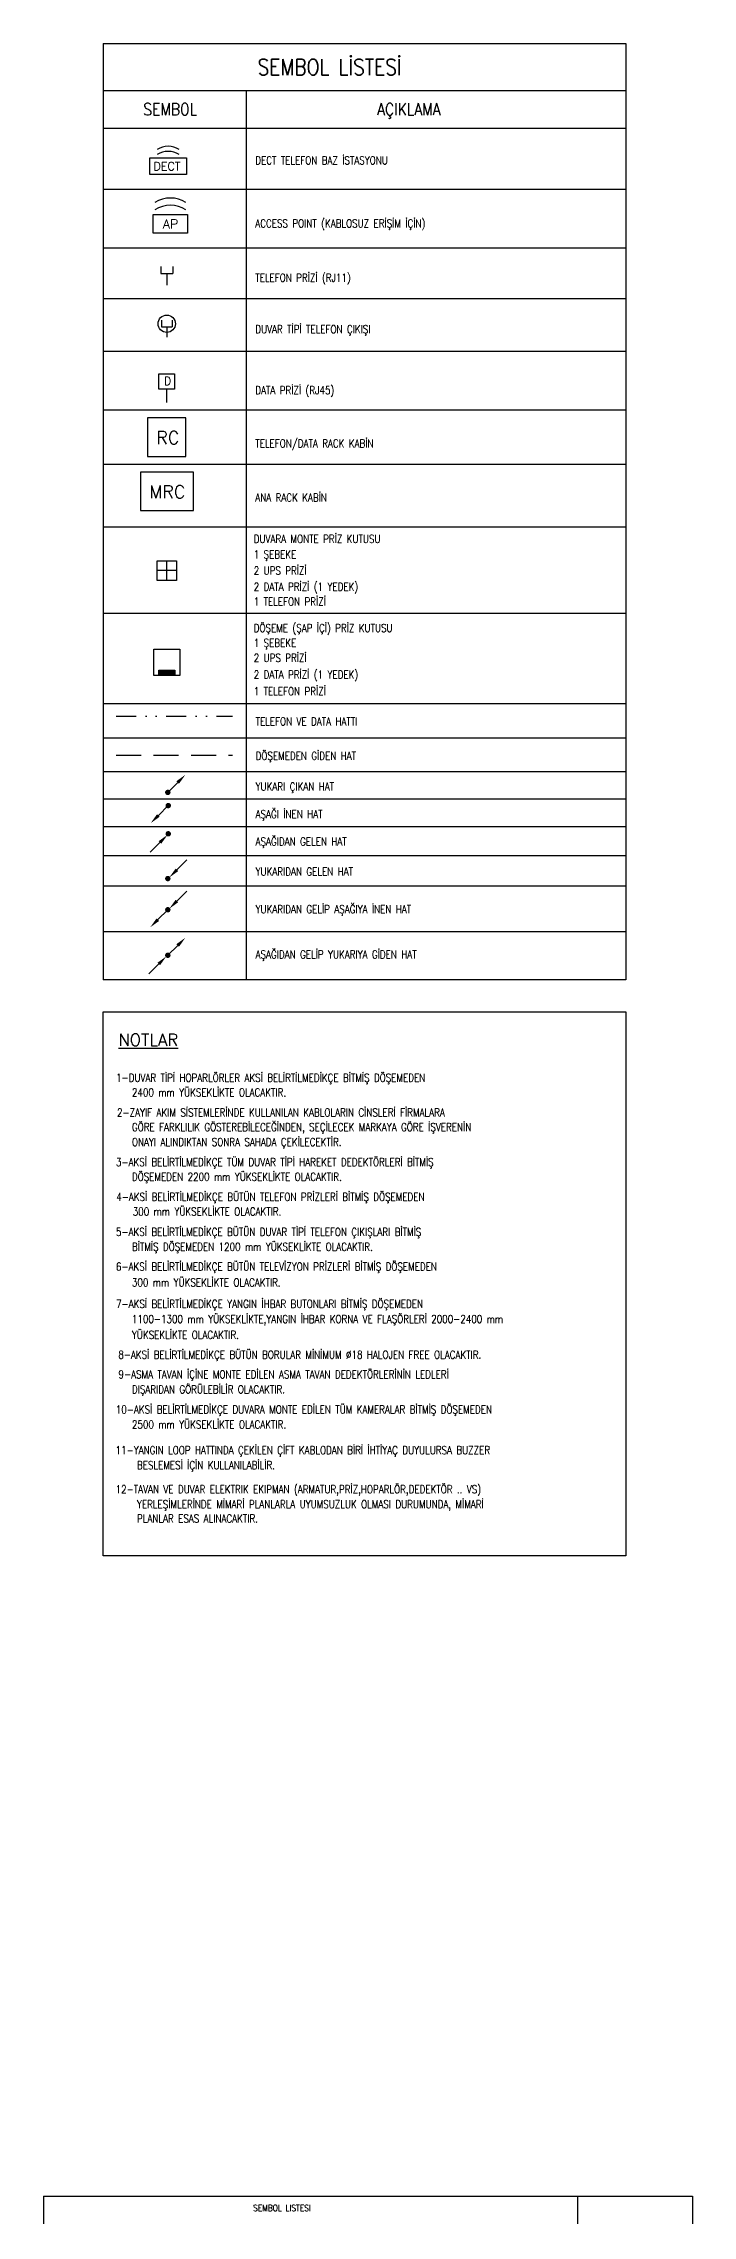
# Model space of a CAD drawing. Extents: x -1073 to 35213, y -1180 to 6950.
# Drawn here: x -1073 to -261, y 4235 to 6950 of the extents above; entities that cross this region are included whole.
import ezdxf
from ezdxf.enums import TextEntityAlignment as Align

# ---------------------------------------------------------------- set-up
doc = ezdxf.new("R2010")
doc.units = 0
doc.header["$LTSCALE"] = 25
doc.linetypes.add('DIVIDE2', pattern=[0.625, 0.25, -0.125, 0, -0.125, 0, -0.125])
doc.linetypes.add('HIDDEN', pattern=[0.375, 0.25, -0.125])
for name, color, linetype, lineweight in [('E-ACCESS POINT (KABLOSUZ ERİŞİM İÇİN)', 7, 'Continuous', 30), ('E-ANA RACK KABİN', 7, 'Continuous', 30), ('E-AŞAĞI İNEN HAT', 7, 'Continuous', 30), ('E-AŞAĞIDAN GELEN HAT', 7, 'Continuous', 30), ('E-AŞAĞIDAN GELİP YUKARIYA GİDEN HAT', 7, 'Continuous', 30), ('E-DATA PRİZİ (RJ45)', 7, 'Continuous', 30), ('E-DECT TELEFON BAZ İSTASYONU', 7, 'Continuous', 30), ('E-DUVAR TİPİ TELEFON ÇIKIŞI', 7, 'Continuous', 30), ('E-DUVARA MONTE PRİZ KUTUSU', 7, 'Continuous', 30), ('E-DÖŞEME (ŞAP İÇİ) PRİZ KUTUSU', 7, 'Continuous', 30), ('E-KABLO', 7, 'Continuous', 30), ('E-TELEFON  DATA RACK KABİN', 7, 'Continuous', 30), ('E-TELEFON PRİZİ (RJ11)', 7, 'Continuous', 30), ('E-YAZI', 7, 'Continuous', 30), ('E-YUKARI ÇIKAN HAT', 7, 'Continuous', 30), ('E-YUKARIDAN GELEN HAT', 7, 'Continuous', 30), ('E-YUKARIDAN GELİP AŞAĞIYA İNEN HAT', 7, 'Continuous', 30)]:
    doc.layers.add(name, color=color, linetype=linetype, lineweight=lineweight)
doc.styles.add('E-YAZI', font='txttw.shx')

# ---------------------------------------------------------------- blocks, each defined once
blk = doc.blocks.new('*U604')
at = {"layer": 'E-DECT TELEFON BAZ İSTASYONU', "color": 4}
blk.add_lwpolyline([(-2.86, 0), (-2.86, 2.59), (2.86, 2.59), (2.86, 0)], close=True, dxfattribs=at)
at = {"layer": 'E-DECT TELEFON BAZ İSTASYONU', "color": 3}
for centre in [(0, 1.24), (0, 0.44)]:
    blk.add_arc(centre, 3.19, 57.1828, 122.8172, dxfattribs=at)
at = {"layer": 'E-DECT TELEFON BAZ İSTASYONU', "color": 3, "style": 'E-YAZI'}
blk.add_text('DECT', height=1.28, dxfattribs=at).set_placement((-2.3, 0.66))
blk = doc.blocks.new('*U605')
at = {"layer": 'E-ACCESS POINT (KABLOSUZ ERİŞİM İÇİN)', "color": 4}
blk.add_lwpolyline([(-2.39, 3.24), (2.39, 3.24), (2.39, 0.65), (-2.39, 0.65)], close=True, dxfattribs=at)
at = {"layer": 'E-ACCESS POINT (KABLOSUZ ERİŞİM İÇİN)', "color": 3}
for centre in [(0, 1.56), (0, 0.55)]:
    blk.add_arc(centre, 3.99, 57.1828, 122.8172, dxfattribs=at)
at = {"layer": 'E-ACCESS POINT (KABLOSUZ ERİŞİM İÇİN)', "color": 3, "style": 'E-YAZI'}
blk.add_text('AP', height=1.28, dxfattribs=at).set_placement((-1.05, 1.31))
blk = doc.blocks.new('100_TELEFON PRİZİ (RJ11)')
at = {"layer": 'E-TELEFON PRİZİ (RJ11)', "color": 4}
for p, q in [((-1.23, 3.87), (-1.23, 2.4)), ((-1.23, 2.4), (1.23, 2.4)), ((0, 2.4), (0, 0)), ((1.23, 3.87), (1.23, 2.4))]:
    blk.add_line(p, q, dxfattribs=at)
blk = doc.blocks.new('100_DUVAR TİPİ TELEFON ÇIKIŞI1')
at = {"layer": 'E-DUVAR TİPİ TELEFON ÇIKIŞI', "color": 4}
for p, q in [((-1.23, 3.87), (-1.23, 2.4)), ((-1.23, 2.4), (1.23, 2.4)), ((0, 2.4), (0, 0)), ((1.23, 3.87), (1.23, 2.4))]:
    blk.add_line(p, q, dxfattribs=at)
at = {"layer": 'E-DUVAR TİPİ TELEFON ÇIKIŞI', "color": 3}
blk.add_circle((0, 3.07), 2.01, dxfattribs=at)
blk = doc.blocks.new('100_TELEFON DATA RACK KABİN')
at = {"layer": 'E-TELEFON  DATA RACK KABİN', "color": 4}
blk.add_lwpolyline([(2.4, 0), (2.4, 4.8), (-2.4, 4.8), (-2.4, 0)], close=True, dxfattribs=at)
at = {"layer": 'E-TELEFON  DATA RACK KABİN', "color": 3, "style": 'E-YAZI'}
blk.add_text('RC', height=1.6, dxfattribs=at).set_placement((-1.31, 1.54))
blk = doc.blocks.new('10_ANA RACK KABİN')
at = {"layer": 'E-ANA RACK KABİN', "color": 4}
blk.add_lwpolyline([(3.31, 0), (3.31, 4.8), (-3.31, 4.8), (-3.31, 0)], close=True, dxfattribs=at)
at = {"layer": 'E-ANA RACK KABİN', "color": 3, "style": 'E-YAZI'}
blk.add_text('MRC', height=1.6, dxfattribs=at).set_placement((-2.22, 1.54))
blk = doc.blocks.new('*U603')
at = {"layer": 'E-DATA PRİZİ (RJ45)', "color": 4}
blk.add_line((0, 0), (0, 2.1), dxfattribs=at)
blk.add_lwpolyline([(-1.23, 4.48), (1.23, 4.48), (1.23, 2.1), (-1.23, 2.1)], close=True, dxfattribs=at)
at = {"layer": 'E-DATA PRİZİ (RJ45)', "color": 3, "style": 'E-YAZI'}
blk.add_text('D', height=1.28, dxfattribs=at).set_placement((-0.44, 2.73))
blk = doc.blocks.new('10_DÖŞEME (ŞAP İÇİ) PRİZ KUTUSU')
at = {"layer": 'E-DÖŞEME (ŞAP İÇİ) PRİZ KUTUSU'}
blk.add_hatch(color=5, dxfattribs=at).paths.add_polyline_path([(0.73, 0.22), (0.73, 0.71), (-0.73, 0.71), (-0.73, 0.22)])
at = {"layer": 'E-DÖŞEME (ŞAP İÇİ) PRİZ KUTUSU', "color": 5}
for points in [[(1.22, 2.66), (1.22, 0.22), (-1.22, 0.22), (-1.22, 2.66)], [(0.73, 0.71), (0.73, 0.22), (-0.73, 0.22), (-0.73, 0.71)]]:
    blk.add_lwpolyline(points, close=True, dxfattribs=at)
blk = doc.blocks.new('10_DUVARA MONTE PRİZ KUTUSU')
at = {"layer": 'E-DUVARA MONTE PRİZ KUTUSU', "color": 4}
for p, q in [((24.5, 0), (-24.5, 0)), ((0, 24.5), (0, -24.5))]:
    blk.add_line(p, q, dxfattribs=at)
blk.add_lwpolyline([(-24.5, -24.5), (24.5, -24.5), (24.5, 24.5), (-24.5, 24.5)], close=True, dxfattribs=at)
blk = doc.blocks.new('100_YUKARI ÇIKAN HAT')
at = {"layer": 'E-YUKARI ÇIKAN HAT', "color": 3, "linetype": 'Continuous'}
blk.add_line((2.47, 2.47), (0, 0), dxfattribs=at)
at = {"layer": 'E-YUKARI ÇIKAN HAT', "color": 4, "linetype": 'Continuous', "const_width": 0.675}
blk.add_lwpolyline([(-0.34, 0, 1), (0.34, 0, 1)], format="xyb", close=True, dxfattribs=at)
at = {"layer": 'E-YUKARI ÇIKAN HAT', "color": 3, "linetype": 'Continuous'}
blk.add_solid([(2.15, 2.79), (2.79, 2.15), (4.38, 4.38)], dxfattribs=at)
blk = doc.blocks.new('100_AŞAĞI İNEN HAT')
at = {"layer": 'E-AŞAĞI İNEN HAT', "color": 3, "linetype": 'Continuous'}
blk.add_line((-2.47, -2.47), (0, 0), dxfattribs=at)
at = {"layer": 'E-AŞAĞI İNEN HAT', "color": 4, "linetype": 'Continuous', "const_width": 0.675}
blk.add_lwpolyline([(-0.34, 0, 1), (0.34, 0, 1)], format="xyb", close=True, dxfattribs=at)
at = {"layer": 'E-AŞAĞI İNEN HAT', "color": 3, "linetype": 'Continuous'}
blk.add_solid([(-2.15, -2.79), (-2.79, -2.15), (-4.38, -4.38)], dxfattribs=at)
blk = doc.blocks.new('100_AŞAĞIDAN GELEN HAT')
at = {"layer": 'E-AŞAĞIDAN GELEN HAT', "color": 3, "linetype": 'Continuous'}
blk.add_line((-2.07, -2.17), (-4.55, -4.64), dxfattribs=at)
at = {"layer": 'E-AŞAĞIDAN GELEN HAT', "color": 4, "linetype": 'Continuous', "const_width": 0.675}
blk.add_lwpolyline([(-0.34, 0, 1), (0.34, 0, 1)], format="xyb", close=True, dxfattribs=at)
at = {"layer": 'E-AŞAĞIDAN GELEN HAT', "color": 3, "linetype": 'Continuous'}
blk.add_solid([(-2.39, -1.85), (-1.76, -2.49), (-0.16, -0.26)], dxfattribs=at)
blk = doc.blocks.new('100_YUKARIDAN GELEN HAT')
at = {"layer": 'E-YUKARIDAN GELEN HAT', "color": 3, "linetype": 'Continuous'}
blk.add_line((2.28, 2.17), (4.75, 4.65), dxfattribs=at)
at = {"layer": 'E-YUKARIDAN GELEN HAT', "color": 4, "linetype": 'Continuous', "const_width": 0.675}
blk.add_lwpolyline([(-0.34, 0, 1), (0.34, 0, 1)], format="xyb", close=True, dxfattribs=at)
at = {"layer": 'E-YUKARIDAN GELEN HAT', "color": 3, "linetype": 'Continuous'}
blk.add_solid([(2.59, 1.86), (1.96, 2.49), (0.37, 0.27)], dxfattribs=at)
blk = doc.blocks.new('100_YUKARIDAN GELİP AŞAĞIYA İNEN HAT')
at = {"layer": 'E-YUKARIDAN GELİP AŞAĞIYA İNEN HAT', "color": 3, "linetype": 'Continuous'}
for p, q in [((2.28, 2.17), (4.75, 4.65)), ((-2.47, -2.47), (0, 0))]:
    blk.add_line(p, q, dxfattribs=at)
at = {"layer": 'E-YUKARIDAN GELİP AŞAĞIYA İNEN HAT', "color": 4, "linetype": 'Continuous', "const_width": 0.675}
blk.add_lwpolyline([(-0.34, 0, 1), (0.34, 0, 1)], format="xyb", close=True, dxfattribs=at)
at = {"layer": 'E-YUKARIDAN GELİP AŞAĞIYA İNEN HAT', "color": 3, "linetype": 'Continuous'}
for points in [[(2.59, 1.86), (1.96, 2.49), (0.37, 0.27)], [(-2.15, -2.79), (-2.79, -2.15), (-4.38, -4.38)]]:
    blk.add_solid(points, dxfattribs=at)
blk = doc.blocks.new('100_AŞAĞIDAN GELİP YUKARIYA GİDEN HAT')
at = {"layer": 'E-AŞAĞIDAN GELİP YUKARIYA GİDEN HAT', "color": 3, "linetype": 'Continuous'}
for p, q in [((2.47, 2.47), (0, 0)), ((-2.28, -2.17), (-4.75, -4.65))]:
    blk.add_line(p, q, dxfattribs=at)
at = {"layer": 'E-AŞAĞIDAN GELİP YUKARIYA GİDEN HAT', "color": 4, "linetype": 'Continuous', "const_width": 0.675}
blk.add_lwpolyline([(0.34, 0, 1), (-0.34, 0, 1)], format="xyb", close=True, dxfattribs=at)
at = {"layer": 'E-AŞAĞIDAN GELİP YUKARIYA GİDEN HAT', "color": 3, "linetype": 'Continuous'}
for points in [[(2.15, 2.79), (2.79, 2.15), (4.38, 4.38)], [(-2.59, -1.86), (-1.96, -2.49), (-0.37, -0.27)]]:
    blk.add_solid(points, dxfattribs=at)

msp = doc.modelspace()

# ---------------------------------------------------------------- linework, layer by layer
at = {"layer": 'E-KABLO', "color": 6, "linetype": 'DIVIDE2', "ltscale": 4}
msp.add_line((-981.72, 6108.95), (-836.4, 6108.95), dxfattribs=at)
at = {"layer": 'E-KABLO', "color": 6, "linetype": 'HIDDEN', "ltscale": 5}
msp.add_line((-981.72, 6060.42), (-836.4, 6060.42), dxfattribs=at)
at = {"layer": 'E-KABLO'}
msp.add_lwpolyline([(-998.14, 5739.66), (-344.85, 5739.66), (-344.85, 5059.7), (-998.14, 5059.7)], close=True, dxfattribs=at)
at = {"layer": 'E-YAZI', "color": 4}
for p, q in [((-998.14, 6949.99), (-998.14, 5779.4)), ((-998.14, 6949.99), (-344.85, 6949.99)), ((-344.85, 6949.99), (-344.85, 5779.4)), ((-998.14, 6891.08), (-344.85, 6891.08)), ((-998.14, 6844.2), (-344.85, 6844.2)), ((-344.85, 5779.4), (-998.14, 5779.4)), ((-1072.58, 4259.18), (-1072.58, 3667.37)), ((-1072.58, 4259.18), (-261.33, 4259.18))]:
    msp.add_line(p, q, dxfattribs=at)
at = {"layer": 'E-YAZI', "color": 7}
for p, q in [((-819.23, 6891.08), (-819.23, 5779.4)), ((-344.85, 6767.41), (-998.14, 6767.41)), ((-998.14, 6694.39), (-344.85, 6694.39)), ((-344.85, 6630.94), (-998.14, 6630.94)), ((-344.85, 6564.93), (-998.14, 6564.93)), ((-344.85, 6491.41), (-998.14, 6491.41)), ((-344.85, 6423.62), (-998.14, 6423.62)), ((-344.85, 6345.5), (-998.14, 6345.5)), ((-344.85, 6237.6), (-998.14, 6237.6)), ((-344.85, 6124.35), (-998.14, 6124.35)), ((-998.14, 6039.93), (-344.85, 6039.93)), ((-344.85, 6005.44), (-998.14, 6005.44)), ((-344.85, 5970.96), (-998.14, 5970.96)), ((-344.85, 5934.59), (-998.14, 5934.59)), ((-344.85, 5896.7), (-998.14, 5896.7)), ((-344.85, 5839.73), (-998.14, 5839.73))]:
    msp.add_line(p, q, dxfattribs=at)
at = {"layer": 'E-YAZI', "color": 7, "linetype": 'Continuous'}
for p, q in [((-998.14, 6082.23), (-344.85, 6082.23)), ((-405.05, 4259.18), (-405.05, 3667.37)), ((-261.33, 4259.18), (-261.33, 3667.37))]:
    msp.add_line(p, q, dxfattribs=at)

# ---------------------------------------------------------------- block references
at = {"layer": 'E-ACCESS POINT (KABLOSUZ ERİŞİM İÇİN)', "xscale": 9, "yscale": 9, "zscale": 9}
msp.add_blockref('*U605', (-913.88, 6706.82), dxfattribs=at)
at = {"layer": 'E-ANA RACK KABİN', "xscale": 10, "yscale": 10, "zscale": 10}
msp.add_blockref('10_ANA RACK KABİN', (-918.26, 6366.08), dxfattribs=at)
at = {"layer": 'E-AŞAĞI İNEN HAT', "xscale": 5, "yscale": 5, "zscale": 5}
msp.add_blockref('100_AŞAĞI İNEN HAT', (-916.61, 5997.31), dxfattribs=at)
at = {"layer": 'E-AŞAĞIDAN GELEN HAT', "xscale": 5, "yscale": 5, "zscale": 5}
msp.add_blockref('100_AŞAĞIDAN GELEN HAT', (-916.61, 5962.11), dxfattribs=at)
at = {"layer": 'E-AŞAĞIDAN GELİP YUKARIYA GİDEN HAT', "xscale": 5, "yscale": 5, "zscale": 5}
msp.add_blockref('100_AŞAĞIDAN GELİP YUKARIYA GİDEN HAT', (-917.14, 5810.2), dxfattribs=at)
at = {"layer": 'E-DATA PRİZİ (RJ45)', "xscale": 8, "yscale": 8, "zscale": 8}
msp.add_blockref('*U603', (-918.44, 6501.16), dxfattribs=at)
at = {"layer": 'E-DECT TELEFON BAZ İSTASYONU', "xscale": 8, "yscale": 8, "zscale": 8}
msp.add_blockref('*U604', (-916.74, 6786.08), dxfattribs=at)
at = {"layer": 'E-DUVAR TİPİ TELEFON ÇIKIŞI', "xscale": 5.399999999999999, "yscale": 5.399999999999999, "zscale": 5.399999999999999}
msp.add_blockref('100_DUVAR TİPİ TELEFON ÇIKIŞI1', (-918.44, 6583.01), dxfattribs=at)
at = {"layer": 'E-DUVARA MONTE PRİZ KUTUSU', "color": 3, "xscale": -0.5, "yscale": 0.5, "zscale": 0.5, "rotation": 180}
msp.add_blockref('10_DUVARA MONTE PRİZ KUTUSU', (-918.37, 6291.03), dxfattribs=at)
at = {"layer": 'E-DÖŞEME (ŞAP İÇİ) PRİZ KUTUSU', "xscale": 13.48039215686274, "yscale": 13.48039215686274, "zscale": 13.48039215686274}
msp.add_blockref('10_DÖŞEME (ŞAP İÇİ) PRİZ KUTUSU', (-918.37, 6157.04), dxfattribs=at)
at = {"layer": 'E-TELEFON  DATA RACK KABİN', "xscale": 10, "yscale": 10, "zscale": 10}
msp.add_blockref('100_TELEFON DATA RACK KABİN', (-918.44, 6433.85), dxfattribs=at)
at = {"layer": 'E-TELEFON PRİZİ (RJ11)', "xscale": 6, "yscale": 6, "zscale": 6}
msp.add_blockref('100_TELEFON PRİZİ (RJ11)', (-918.44, 6648.04), dxfattribs=at)
at = {"layer": 'E-YUKARI ÇIKAN HAT', "xscale": 5, "yscale": 5, "zscale": 5}
msp.add_blockref('100_YUKARI ÇIKAN HAT', (-917.14, 6013.87), dxfattribs=at)
at = {"layer": 'E-YUKARIDAN GELEN HAT', "xscale": 5, "yscale": 5, "zscale": 5}
msp.add_blockref('100_YUKARIDAN GELEN HAT', (-917.14, 5906.11), dxfattribs=at)
at = {"layer": 'E-YUKARIDAN GELİP AŞAĞIYA İNEN HAT', "xscale": 5, "yscale": 5, "zscale": 5}
msp.add_blockref('100_YUKARIDAN GELİP AŞAĞIYA İNEN HAT', (-917.14, 5867.16), dxfattribs=at)

# ---------------------------------------------------------------- texts
at = {"layer": 'E-YAZI', "color": 4, "style": 'E-YAZI', "width": 0.85}
for s, height, p in [('SEMBOL LİSTESİ', 20, (-714.91, 6920.53)), ('SEMBOL', 15, (-914.18, 6867.69)), ('AÇIKLAMA', 15, (-615.94, 6867.69)), ('SEMBOL LISTESI', 8, (-774.51, 4244.45))]:
    msp.add_text(s, height=height, dxfattribs=at).set_placement(p, align=Align.MIDDLE_CENTER)
at = {"layer": 'E-YAZI', "color": 3, "style": 'E-YAZI', "width": 0.8}
for s, p in [('DECT TELEFON BAZ İSTASYONU', (-807.8, 6798.86)), ('ACCESS POINT (KABLOSUZ ERİŞİM İÇİN)', (-807.8, 6719.99)), ('TELEFON PRİZİ (RJ11)', (-807.8, 6652.21)), ('DUVAR TİPİ TELEFON ÇIKIŞI ', (-807.8, 6587.79)), ('DATA PRİZİ (RJ45)', (-807.8, 6511.45)), ('TELEFON/DATA RACK KABİN', (-807.8, 6445.06)), ('ANA RACK KABİN', (-807.8, 6377.29)), ('DUVARA MONTE PRİZ KUTUSU', (-809.77, 6325.63)), ('1 ŞEBEKE', (-809.77, 6306.24)), ('2 UPS PRİZİ', (-809.77, 6286.09)), ('2 DATA PRİZİ (1 YEDEK)', (-809.77, 6265.94)), ('1 TELEFON PRİZİ', (-809.77, 6247.3)), ('DÖŞEME (ŞAP İÇİ) PRİZ KUTUSU', (-809.77, 6214.29)), ('1 ŞEBEKE', (-809.77, 6195.65)), ('2 UPS PRİZİ', (-809.77, 6177.01)), ('2 DATA PRİZİ (1 YEDEK)', (-809.77, 6156.1)), ('1 TELEFON PRİZİ', (-809.77, 6135.2)), ('TELEFON VE DATA HATTI', (-807.4, 6097.6)), ('DÖŞEMEDEN GİDEN HAT', (-807.4, 6054.5)), ('YUKARI ÇIKAN HAT', (-807.4, 6016.03)), ('AŞAĞI İNEN HAT', (-807.4, 5981.61)), ('AŞAĞIDAN GELEN HAT', (-807.4, 5947.33)), ('YUKARIDAN GELEN HAT', (-807.4, 5909.8)), ('YUKARIDAN GELİP AŞAĞIYA İNEN HAT', (-807.4, 5862.84)), ('AŞAĞIDAN GELİP YUKARIYA GİDEN HAT', (-807.4, 5806.27)), ('1-DUVAR TİPİ HOPARLÖRLER AKSİ BELİRTİLMEDİKÇE BİTMİŞ DÖŞEMEDEN', (-981.8, 5652.17, 0)), ('2-ZAYIF AKIM SİSTEMLERİNDE KULLANILAN KABLOLARIN CİNSLERİ FİRMALARA', (-980.66, 5608.72, 0)), ('2400 mm YÜKSEKLİKTE OLACAKTIR.', (-961.98, 5633.85, 0)), ('GÖRE FARKLILIK GÖSTEREBİLECEĞİNDEN, SEÇİLECEK MARKAYA GÖRE İŞVERENİN', (-961.98, 5590.41, 0)), ('ONAYI ALINDIKTAN SONRA SAHADA ÇEKİLECEKTİR.', (-961.98, 5571.79, 0)), ('3-AKSİ BELİRTİLMEDİKÇE TÜM DUVAR TİPİ HAREKET DEDEKTÖRLERİ BİTMİŞ', (-981.96, 5546.67, 0)), ('DÖŞEMEDEN 2200 mm YÜKSEKLİKTE OLACAKTIR.', (-961.98, 5528.35, 0)), ('4-AKSİ BELİRTİLMEDİKÇE BÜTÜN TELEFON PRİZLERİ BİTMİŞ DÖŞEMEDEN', (-981.63, 5503.23, 0)), ('300 mm YÜKSEKLİKTE OLACAKTIR.', (-961.01, 5484.91, 0)), ('5-AKSİ BELİRTİLMEDİKÇE BÜTÜN DUVAR TİPİ TELEFON ÇIKIŞLARI BİTMİŞ', (-981.96, 5459.36, 0)), ('BİTMİŞ DÖŞEMEDEN 1200 mm YÜKSEKLİKTE OLACAKTIR.', (-961.98, 5440.84, 0)), ('6-AKSİ BELİRTİLMEDİKÇE BÜTÜN TELEVİZYON PRİZLERİ BİTMİŞ DÖŞEMEDEN', (-981.96, 5416.07, 0)), ('300 mm YÜKSEKLİKTE OLACAKTIR.', (-961.98, 5396.28, 0)), ('7-AKSİ BELİRTİLMEDİKÇE YANGIN İHBAR BUTONLARI BİTMİŞ DÖŞEMEDEN', (-981.8, 5369.42, 0)), ('1100-1300 mm YÜKSEKLİKTE,YANGIN İHBAR KORNA VE FLAŞÖRLERİ 2000-2400 mm', (-961.98, 5350.58, 0)), ('YÜKSEKLİKTE OLACAKTIR.', (-961.98, 5330.74, 0)), ('8-AKSİ BELİRTİLMEDİKÇE BÜTÜN BORULAR MİNİMUM %%C18 HALOJEN FREE OLACAKTIR.', (-979.02, 5305.97, 0)), ('9-ASMA TAVAN İÇİNE MONTE EDİLEN ASMA TAVAN DEDEKTÖRLERİNİN LEDLERİ', (-978.8, 5281.42, 0)), ('DIŞARIDAN GÖRÜLEBİLİR OLACAKTIR.', (-961.98, 5262.67, 0)), ('10-AKSİ BELİRTİLMEDİKÇE DUVARA MONTE EDİLEN TÜM KAMERALAR BİTMİŞ DÖŞEMEDEN', (-982.1, 5237.5, 0)), ('2500 mm YÜKSEKLİKTE OLACAKTIR.', (-961.98, 5218.75, 0)), ('11-YANGIN LOOP HATTINDA ÇEKİLEN ÇİFT KABLODAN BİRİ İHTİYAÇ DUYULURSA BUZZER', (-982.34, 5186.66, 0)), ('BESLEMESİ İÇİN KULLANILABİLİR.', (-955.68, 5167.9, 0)), ('12-TAVAN VE DUVAR ELEKTRIK EKIPMAN (ARMATUR,PRİZ,HOPARLÖR,DEDEKTÖR .. VS)', (-982.34, 5137.8, 0)), ('YERLEŞİMLERİNDE MİMARİ PLANLARLA UYUMSUZLUK OLMASI DURUMUNDA, MİMARİ', (-955.68, 5119.04, 0)), ('PLANLAR ESAS ALINACAKTIR.', (-955.68, 5101.15, 0))]:
    msp.add_text(s, height=10, dxfattribs=at).set_placement(p)
at = {"layer": 'E-YAZI', "color": 4, "style": 'E-YAZI'}
msp.add_text('%%uNOTLAR', height=15, dxfattribs=at).set_placement((-978.87, 5697.1, 0))

doc.saveas('drawing.dxf')
